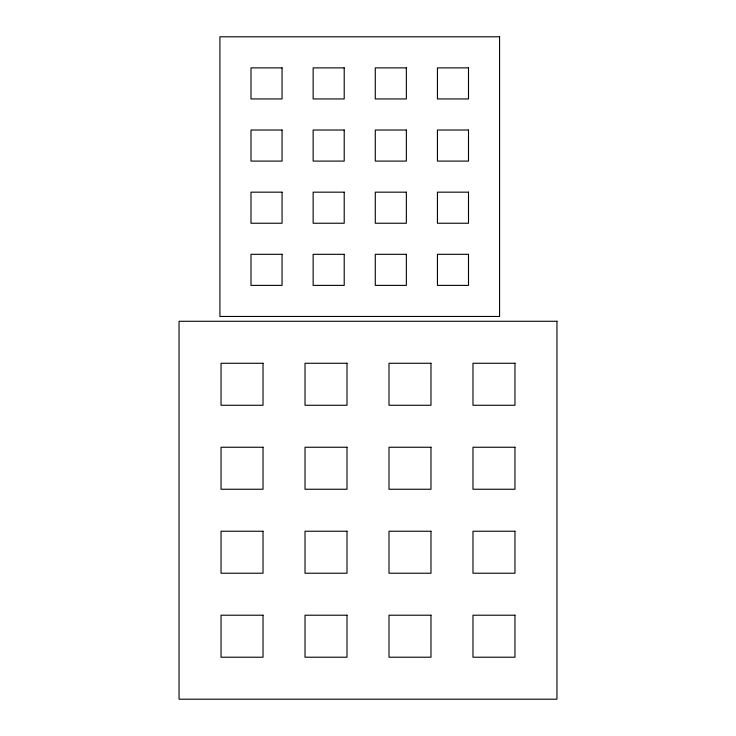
<?xml version="1.0" encoding="UTF-8"?>
<svg xmlns="http://www.w3.org/2000/svg" width="736" height="736" viewBox="0 0 736 736"><rect width="100%" height="100%" fill="white"/><g stroke="black" fill="none" stroke-linecap="round" stroke-linejoin="round"><path stroke-width="1.1" d="M499.578 36.8L219.917 36.8L219.917 316.462L499.578 316.462L499.578 36.8M282.063 67.878L250.994 67.878L250.994 98.946L282.063 98.946L282.063 67.878M344.209 67.878L313.14 67.878L313.14 98.946L344.209 98.946L344.209 67.878M406.355 67.878L375.286 67.878L375.286 98.946L406.355 98.946L406.355 67.878M468.501 67.878L437.432 67.878L437.432 98.946L468.501 98.946L468.501 67.878M282.063 130.024L250.994 130.024L250.994 161.092L282.063 161.092L282.063 130.024M344.209 130.024L313.14 130.024L313.14 161.092L344.209 161.092L344.209 130.024M406.355 130.024L375.286 130.024L375.286 161.092L406.355 161.092L406.355 130.024M468.501 130.024L437.432 130.024L437.432 161.092L468.501 161.092L468.501 130.024M282.063 192.17L250.994 192.17L250.994 223.238L282.063 223.238L282.063 192.17M344.209 192.17L313.14 192.17L313.14 223.238L344.209 223.238L344.209 192.17M406.355 192.17L375.286 192.17L375.286 223.238L406.355 223.238L406.355 192.17M468.501 192.17L437.432 192.17L437.432 223.238L468.501 223.238L468.501 192.17M282.063 254.316L250.994 254.316L250.994 285.384L282.063 285.384L282.063 254.316M344.209 254.316L313.14 254.316L313.14 285.384L344.209 285.384L344.209 254.316M406.355 254.316L375.286 254.316L375.286 285.384L406.355 285.384L406.355 254.316M468.501 254.316L437.432 254.316L437.432 285.384L468.501 285.384L468.501 254.316M556.959 321.282L179.041 321.282L179.041 699.2L556.959 699.2L556.959 321.282M263.019 363.271L221.03 363.271L221.03 405.26L263.019 405.26L263.019 363.271M347.006 363.271L305.017 363.271L305.017 405.26L347.006 405.26L347.006 363.271M430.983 363.271L388.994 363.271L388.994 405.26L430.983 405.26L430.983 363.271M514.97 363.271L472.981 363.271L472.981 405.26L514.97 405.26L514.97 363.271M263.019 447.249L221.03 447.249L221.03 489.247L263.019 489.247L263.019 447.249M347.006 447.249L305.017 447.249L305.017 489.247L347.006 489.247L347.006 447.249M430.983 447.249L388.994 447.249L388.994 489.247L430.983 489.247L430.983 447.249M514.97 447.249L472.981 447.249L472.981 489.247L514.97 489.247L514.97 447.249M263.019 531.236L221.03 531.236L221.03 573.224L263.019 573.224L263.019 531.236M347.006 531.236L305.017 531.236L305.017 573.224L347.006 573.224L347.006 531.236M430.983 531.236L388.994 531.236L388.994 573.224L430.983 573.224L430.983 531.236M514.97 531.236L472.981 531.236L472.981 573.224L514.97 573.224L514.97 531.236M263.019 615.213L221.03 615.213L221.03 657.211L263.019 657.211L263.019 615.213M347.006 615.213L305.017 615.213L305.017 657.211L347.006 657.211L347.006 615.213M430.983 615.213L388.994 615.213L388.994 657.211L430.983 657.211L430.983 615.213M514.97 615.213L472.981 615.213L472.981 657.211L514.97 657.211L514.97 615.213"/></g></svg>
